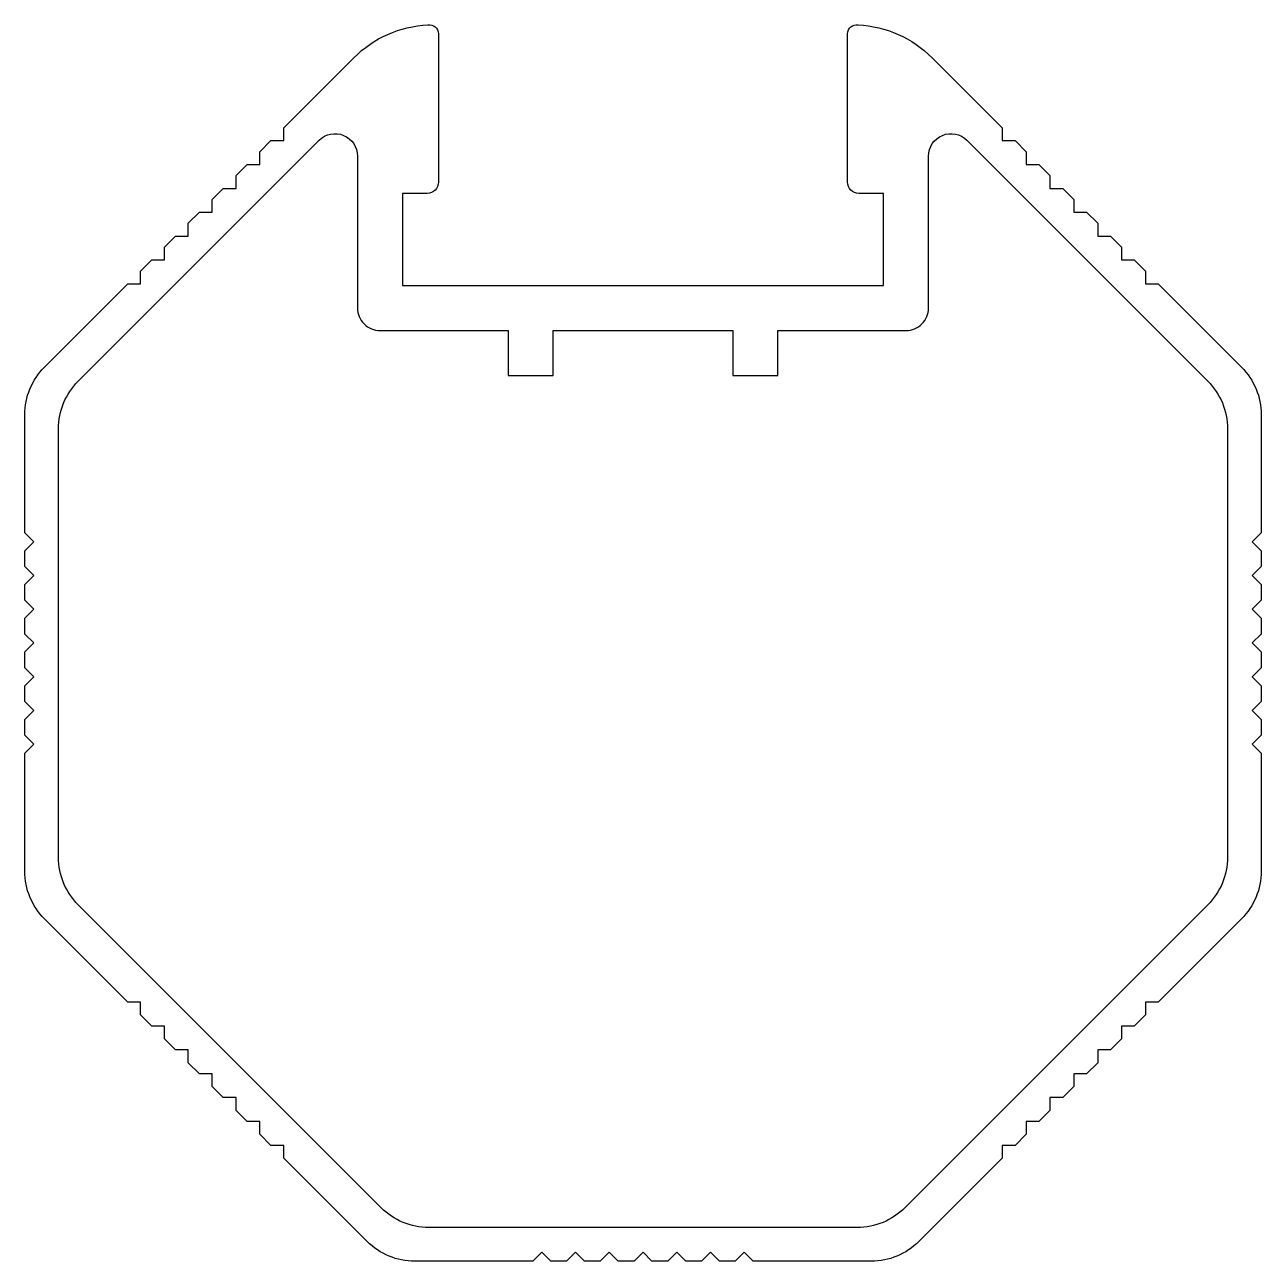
# Model space of a CAD drawing. Extents: x 142.7 to 197.7, y 187.1 to 242.1.
import ezdxf

# ---------------------------------------------------------------- set-up
doc = ezdxf.new("R2010")
doc.units = 0
doc.layers.add('ANA', color=220, linetype='CONTINUOUS')

msp = doc.modelspace()

# ---------------------------------------------------------------- linework, layer by layer
at = {"layer": 'ANA', "color": 7}
for points in [[(186.163, 191.735), (182.452, 188.024, -0.198912), (180.331, 187.145), (175.083, 187.145), (174.683, 187.545), (174.283, 187.145), (173.583, 187.145), (173.183, 187.545), (172.783, 187.145), (172.083, 187.145), (171.683, 187.545), (171.283, 187.145), (170.583, 187.145), (170.183, 187.545), (169.783, 187.145), (169.083, 187.145), (168.683, 187.545), (168.283, 187.145), (167.583, 187.145), (167.183, 187.545), (166.783, 187.145), (166.083, 187.145), (165.683, 187.545), (165.283, 187.145), (160.035, 187.145, -0.198912), (157.913, 188.024), (154.202, 191.735), (154.202, 192.3), (153.636, 192.3), (153.141, 192.795), (153.141, 193.361), (152.576, 193.361), (152.081, 193.856), (152.081, 194.422), (151.515, 194.422), (151.02, 194.917), (151.02, 195.482), (150.454, 195.482), (149.959, 195.977), (149.959, 196.543), (149.394, 196.543), (148.899, 197.038), (148.899, 197.604), (148.333, 197.604), (147.838, 198.099), (147.838, 198.664), (147.272, 198.664), (143.561, 202.375, -0.198912), (142.683, 204.497), (142.683, 209.745), (143.083, 210.145), (142.683, 210.545), (142.683, 211.245), (143.083, 211.645), (142.683, 212.045), (142.683, 212.745), (143.083, 213.145), (142.683, 213.545), (142.683, 214.245), (143.083, 214.645), (142.683, 215.045), (142.683, 215.745), (143.083, 216.145), (142.683, 216.545), (142.683, 217.245), (143.083, 217.645), (142.683, 218.045), (142.683, 218.745), (143.083, 219.145), (142.683, 219.545), (142.683, 224.793, -0.198912), (143.561, 226.915), (147.272, 230.626), (147.838, 230.626), (147.838, 231.191), (148.333, 231.686), (148.899, 231.686), (148.899, 232.252), (149.394, 232.747), (149.959, 232.747), (149.959, 233.313), (150.454, 233.808), (151.02, 233.808), (151.02, 234.373), (151.515, 234.868), (152.081, 234.868), (152.081, 235.434), (152.576, 235.929), (153.141, 235.929), (153.141, 236.495), (153.636, 236.99), (154.202, 236.99), (154.202, 237.555), (157.327, 240.68, -0.185897), (160.612, 242.139, -0.467274), (161.083, 241.745), (161.083, 235.145, -0.414214), (160.583, 234.645), (159.483, 234.645), (159.483, 230.545), (180.883, 230.545), (180.883, 234.645), (179.783, 234.645, -0.414214), (179.283, 235.145), (179.283, 241.745, -0.467274), (179.753, 242.139, -0.185897), (183.038, 240.68), (186.163, 237.555), (186.163, 236.99), (186.729, 236.99), (187.224, 236.495), (187.224, 235.929), (187.79, 235.929), (188.285, 235.434), (188.285, 234.868), (188.85, 234.868), (189.345, 234.373), (189.345, 233.808), (189.911, 233.808), (190.406, 233.313), (190.406, 232.747), (190.972, 232.747), (191.467, 232.252), (191.467, 231.686), (192.032, 231.686), (192.527, 231.191), (192.527, 230.626), (193.093, 230.626), (196.804, 226.915, -0.198912), (197.683, 224.793), (197.683, 219.545), (197.283, 219.145), (197.683, 218.745), (197.683, 218.045), (197.283, 217.645), (197.683, 217.245), (197.683, 216.545), (197.283, 216.145), (197.683, 215.745), (197.683, 215.045), (197.283, 214.645), (197.683, 214.245), (197.683, 213.545), (197.283, 213.145), (197.683, 212.745), (197.683, 212.045), (197.283, 211.645), (197.683, 211.245), (197.683, 210.545), (197.283, 210.145), (197.683, 209.745), (197.683, 204.497, -0.198912), (196.804, 202.375), (193.093, 198.664), (192.527, 198.664), (192.527, 198.099), (192.032, 197.604), (191.467, 197.604), (191.467, 197.038), (190.972, 196.543), (190.406, 196.543), (190.406, 195.977), (189.911, 195.482), (189.345, 195.482), (189.345, 194.917), (188.85, 194.422), (188.285, 194.422), (188.285, 193.856), (187.79, 193.361), (187.224, 193.361), (187.224, 192.795), (186.729, 192.3), (186.163, 192.3)], [(160.656, 188.645, -0.198912), (158.535, 189.524), (145.061, 202.997, -0.198912), (144.183, 205.118), (144.183, 224.172, -0.198912), (145.061, 226.293), (155.776, 237.007, -0.668179), (157.483, 236.3), (157.483, 229.545, 0.414214), (158.483, 228.545), (164.183, 228.545), (164.183, 226.545), (166.183, 226.545), (166.183, 228.545), (174.183, 228.545), (174.183, 226.545), (176.183, 226.545), (176.183, 228.545), (181.883, 228.545, 0.414214), (182.883, 229.545), (182.883, 236.3, -0.668179), (184.59, 237.007), (195.304, 226.293, -0.198912), (196.183, 224.172), (196.183, 205.118, -0.198912), (195.304, 202.997), (181.831, 189.524, -0.198912), (179.71, 188.645)]]:
    msp.add_lwpolyline(points, format="xyb", close=True, dxfattribs=at)

doc.saveas('drawing.dxf')
